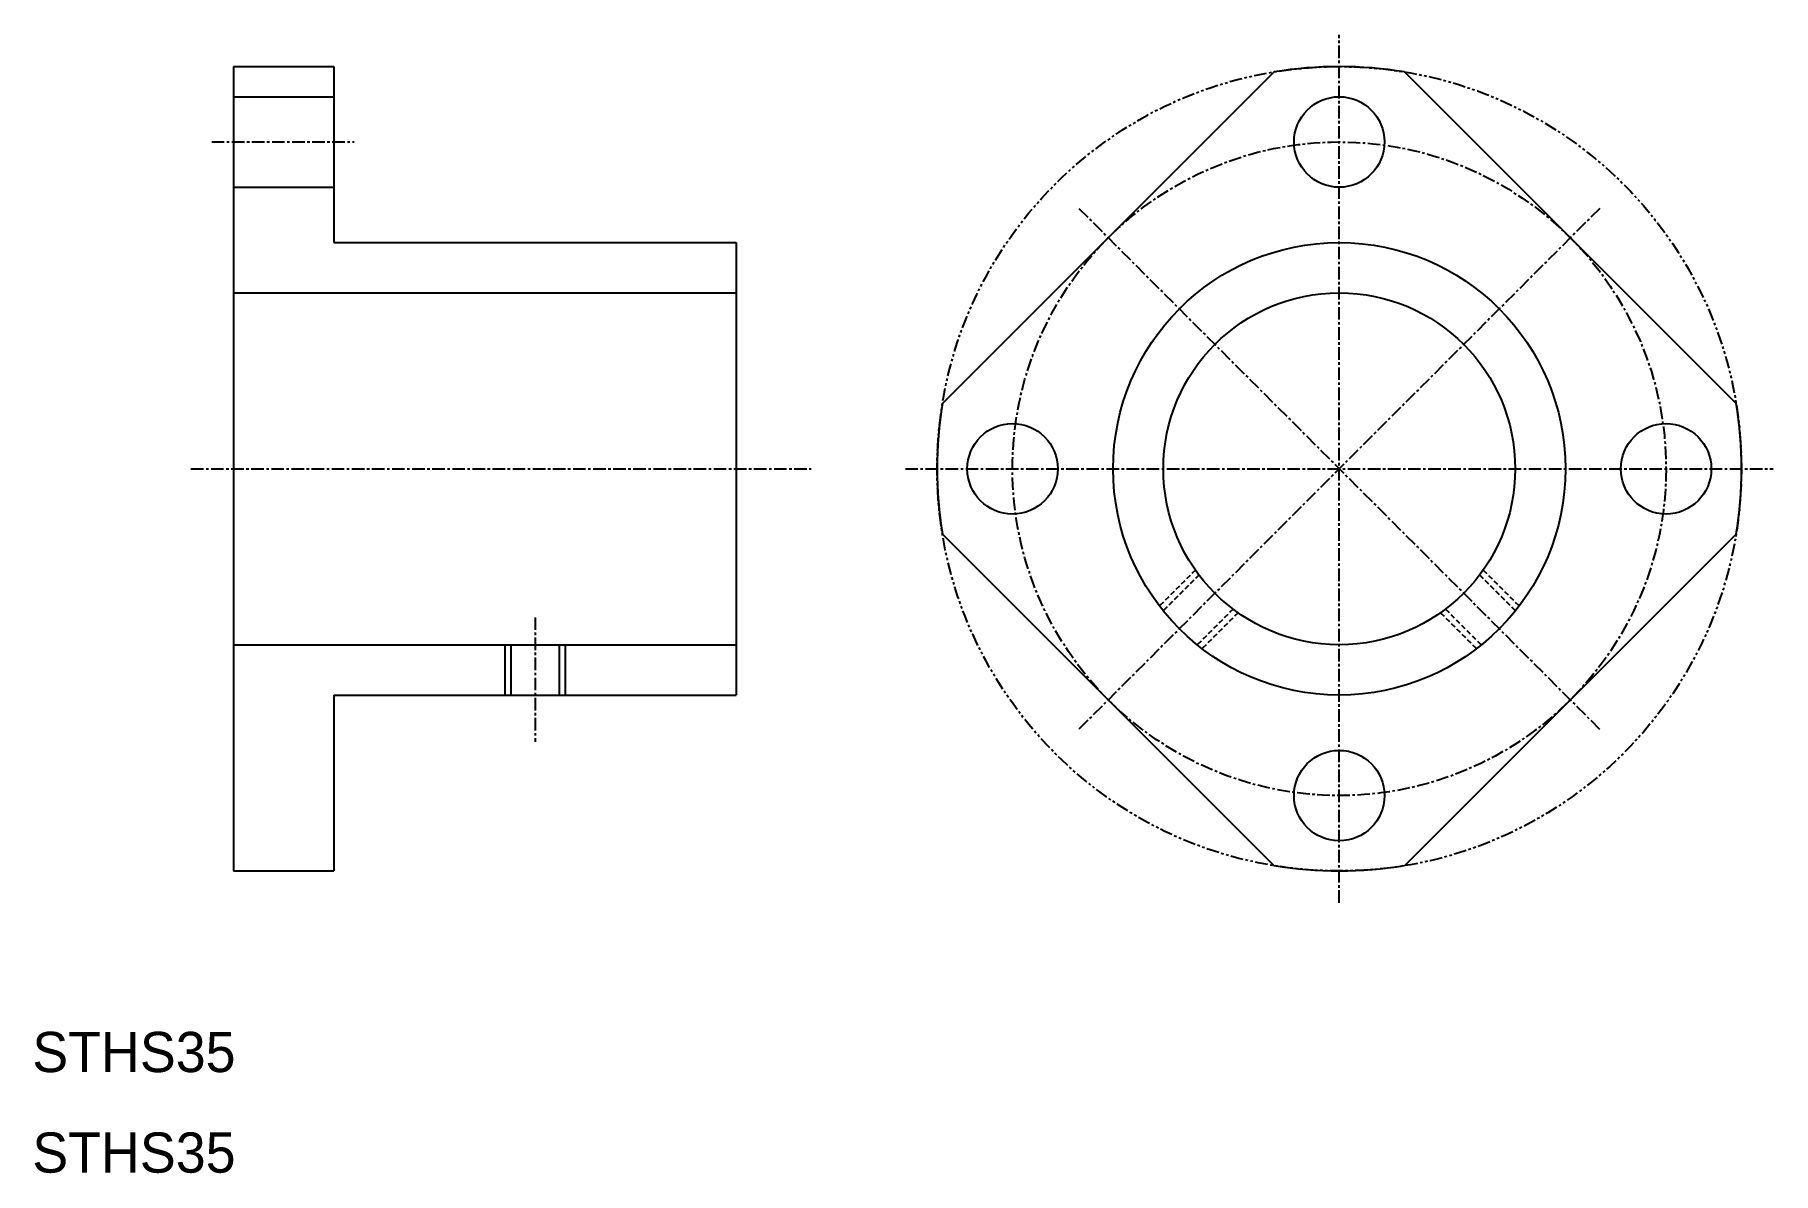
# Model space of a CAD drawing. Extents: x 10 to 183, y 10 to 123.
import ezdxf

# ---------------------------------------------------------------- set-up
doc = ezdxf.new("R2010")
doc.units = 0
for name, pattern in [('CENTER', [2, 1.25, -0.25, 0.25, -0.25]), ('DASHED', [0.75, 0.5, -0.25]), ('PHANTOM', [2.5, 1.25, -0.25, 0.25, -0.25, 0.25, -0.25])]:
    doc.linetypes.add(name, pattern=pattern)
doc.layers.get('0').update_dxf_attribs({"linetype": 'CONTINUOUS'})
doc.layers.add('CENTER', color=1, linetype='CENTER')

msp = doc.modelspace()

# ---------------------------------------------------------------- linework, layer by layer
at = {"color": 7, "linetype": 'CONTINUOUS'}
for p, q in [((30, 120), (30, 40)), ((30, 120), (40, 120)), ((40, 120), (40, 102.5)), ((133.51, 119.47), (100.53, 86.49)), ((146.49, 119.47), (179.47, 86.49)), ((30, 117), (40, 117)), ((30, 108), (40, 108)), ((40, 102.5), (80, 102.5)), ((80, 102.5), (80, 57.5)), ((30, 101.87), (30, 101.88)), ((30, 97.5), (80, 97.5)), ((30, 83.75), (30, 83.75)), ((100.53, 73.51), (133.51, 40.53)), ((179.47, 73.51), (146.49, 40.53)), ((30, 62.5), (80, 62.5)), ((57.6, 62.5), (57.6, 57.5)), ((62.4, 62.5), (62.4, 57.5)), ((40, 57.5), (80, 57.5)), ((40, 57.5), (40, 40)), ((30, 40), (40, 40))]:
    msp.add_line(p, q, dxfattribs=at)
at = {"color": 3, "linetype": 'DASHED'}
for p, q in [((125.69, 69.93), (122.11, 66.35)), ((126.05, 69.44), (122.48, 65.88)), ((153.95, 69.44), (157.52, 65.88)), ((154.31, 69.93), (157.89, 66.35)), ((129.44, 66.05), (125.88, 62.48)), ((150.56, 66.05), (154.12, 62.48)), ((129.93, 65.69), (126.35, 62.11)), ((150.07, 65.69), (153.65, 62.11))]:
    msp.add_line(p, q, dxfattribs=at)
at = {"color": 3, "linetype": 'CONTINUOUS'}
for p, q in [((57, 62.5), (57, 57.5)), ((63, 62.5), (63, 57.5))]:
    msp.add_line(p, q, dxfattribs=at)
at = {"color": 3, "linetype": 'PHANTOM'}
msp.add_circle((140, 80), 40, dxfattribs=at)
at = {"color": 7, "linetype": 'CONTINUOUS'}
for centre, radius in [((140, 112.5), 4.5), ((140, 80), 22.5), ((140, 80), 17.5), ((107.5, 80), 4.5), ((172.5, 80), 4.5), ((140, 47.5), 4.5)]:
    msp.add_circle(centre, radius, dxfattribs=at)
for start, end in [(80.6591, 99.3409), (170.6591, 189.3409), (350.6591, 9.3409), (260.6591, 279.3409)]:
    msp.add_arc((140, 80), 40, start, end, dxfattribs=at)
at = {"layer": 'CENTER', "color": 1, "linetype": 'CENTER'}
for p, q in [((140, 36.84), (140, 123.16)), ((27.84, 112.5), (42.01, 112.5)), ((165.9, 105.9), (114.1, 54.1)), ((114.1, 105.9), (165.9, 54.1)), ((25.78, 80), (87.47, 80)), ((96.84, 80), (183.16, 80)), ((60, 65.22), (60, 52.83))]:
    msp.add_line(p, q, dxfattribs=at)
msp.add_circle((140, 80), 32.5, dxfattribs=at)

# ---------------------------------------------------------------- texts
at = {"color": 7, "linetype": 'CONTINUOUS'}
for p in [(10, 20), (10, 10)]:
    msp.add_text('STHS35', height=4, dxfattribs=at).set_placement(p)

doc.saveas('drawing.dxf')
